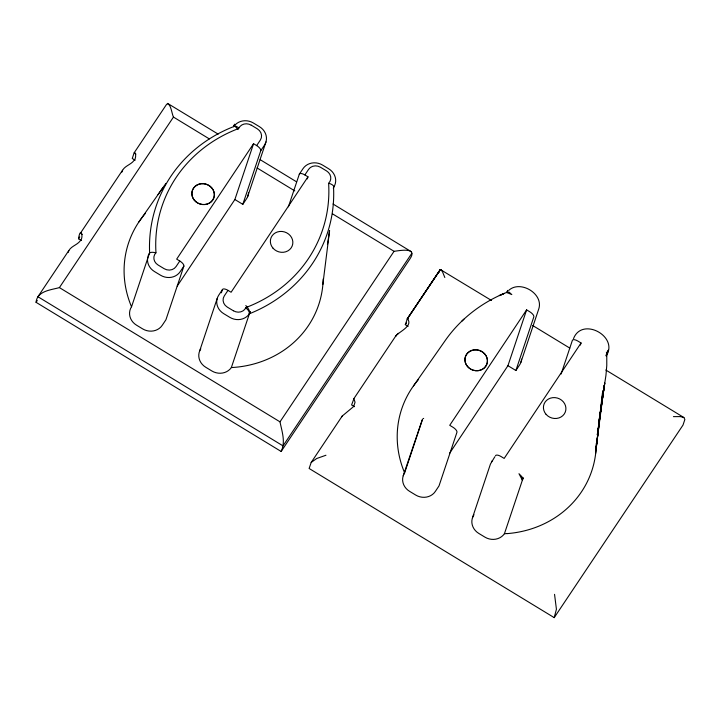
<?xml version="1.0" encoding="UTF-8"?>
<svg xmlns="http://www.w3.org/2000/svg" width="721" height="721" viewBox="0 0 721 721"><rect width="100%" height="100%" fill="white"/><g stroke="black" fill="none" stroke-linecap="round" stroke-linejoin="round"><path stroke-width="1.08" d="M322.846 284.489L329.578 230.639L327.451 244.563M595.636 453.473L602.441 393.017M595.916 450.661L603.098 390.521L596.096 448.02L604.261 385.492L598.845 423.885M597.61 432.663L597.303 434.853L597.646 432.6M597.916 430.464L598.538 426.075M597.961 430.401L604.757 382.959L598.8 422.29M597.475 431.032L597.808 428.842M598.836 422.182L605.946 375.308L606.776 365.529L606.776 353.056M522.365 480.096L522.004 476.824L518.976 473.715L522.365 480.096L523.203 477.735L504.421 533.738L507.223 533.549M281.145 451.463C285.786 442.009 281.929 431.455 279.991 421.839L59.401 287.607C50.794 290.022 37.177 290.896 36.05 302.315L281.145 451.463L409.934 258.929C418.144 246.771 399.686 250.665 394.054 251.305L332.471 213.831M68.189 252.422C69.576 246.501 76.823 245.428 80.184 240.94C84.204 237.245 80.364 225.529 78.535 238.786L81.41 240.535M121.903 172.121C123.318 166.118 130.708 165.082 134.043 160.459C136.242 159.152 136.188 151.212 134.142 152.825L166.695 104.194C170.751 102.175 171.913 114.369 173.464 117.072L209.306 138.883M148.138 257.181L131.573 306.704A14.42 13.158 18.5 0 0 136.503 325.162L142.641 328.884A14.42 13.158 18.5 0 0 162.243 325.306L165.929 319.764L183.873 266.139A5.678 2.253 33.7 0 0 179.781 261.011L176.672 259.127L253.558 143.695L256.667 145.588A5.678 2.253 33.7 0 1 260.759 150.716L242.815 204.34L234.875 199.519L253.558 143.695M148.481 256.162L149.517 253.08A5.849 2.388 15.3 0 1 155.898 252.873M233.73 126.707L234.514 124.382M234.622 124.219L233.883 126.418A14.411 13.158 18.5 0 1 253.377 123.003L259.515 126.716A14.411 13.158 18.5 0 1 264.445 145.173L260.759 150.716M199.672 350.893L217.21 298.422M221.365 292.789L222.419 289.635A5.678 2.253 33.7 0 1 227.989 290.365L231.099 292.248L307.984 176.825L304.875 174.933A5.678 2.253 33.7 0 0 299.305 174.203L288.4 206.801M200.789 348.793A14.42 13.158 18.5 0 0 205.728 367.25L211.857 370.973A14.42 13.158 18.5 0 0 231.351 367.566L250.142 311.571M307.281 178.925L307.984 176.825M333.327 188.289L333.67 187.262A14.411 13.149 18.5 0 0 328.731 168.813L322.602 165.091A14.411 13.149 18.5 0 0 303 168.669L299.305 174.203M408.122 326.361L405.319 324.657L407.392 318.61L440.378 269.555L491.524 300.477M439.143 272.223L439.936 269.969L440.964 269.699L442.523 271.835L444.83 277.513M403.228 475.761L422.263 419.757M526.618 309.868L507.945 365.691L515.885 370.504L533.828 316.88A5.678 2.253 33.7 0 0 529.728 311.751L526.618 309.868L449.733 425.3L452.842 427.183A5.678 2.253 33.7 0 1 456.943 432.312L438.999 485.936L435.304 491.47A14.42 13.158 18.5 0 1 415.702 495.048L409.573 491.334A14.42 13.158 18.5 0 1 404.634 472.877L417.089 435.664M417.432 434.637L422.578 419.252M506.872 292.654L507.683 290.392L506.953 292.582L509.044 292.113L511.811 294.574L506.953 292.582M520.904 362.303L538.857 308.66C543.535 293.537 520.093 279.793 508.747 290.374M472.525 517.633L490.46 464.018L494.84 456.754M561.118 374.028L572.375 340.375A5.678 2.253 33.7 0 1 577.936 341.105L581.054 342.989L580.36 345.062M606.046 355.48L606.731 353.434M606.487 355.471C618.582 336.175 581.928 316.519 573.519 338.645M354.435 406.68L351.605 404.959L353.921 398.704L355.038 402.228L353.723 406.464L342.214 416.053L311.202 462.431L309.12 468.479L554.215 617.636L556.423 609.209L554.548 594.347M247.618 196.698L265.977 141.92M250.034 311.733L249.295 313.932A14.411 13.158 18.5 0 1 229.801 317.339L223.663 313.626A14.411 13.158 18.5 0 1 218.742 295.177L222.419 289.635M341.871 416.747L342.214 416.053M606.415 355.354L608.263 350.181L606.172 356.057M491.479 461.855L492.037 460.962M179.781 261.011L176.086 266.554A8.733 7.976 18.5 0 1 164.208 268.717L158.07 265.004A8.733 7.967 18.5 0 1 155.979 252.71L155.871 250.926A144.308 131.727 18.5 0 1 237.083 129.113L238.741 128.401A8.679 7.922 18.5 0 1 251.151 125.157M256.667 145.588L260.353 140.045A8.733 7.976 18.5 0 0 257.361 128.861L251.232 125.139M183.873 266.139L180.187 271.673A14.411 13.149 18.5 0 1 160.585 275.251L154.447 271.538A14.411 13.149 18.5 0 1 149.517 253.08M177.213 286.093L234.875 199.519M242.815 204.34L246.501 198.798A14.42 13.158 18.5 0 0 248.502 192.913M227.989 290.365L224.303 295.898A8.733 7.976 18.5 0 0 227.286 307.092L233.424 310.805M304.875 174.933L308.561 169.399A8.733 7.976 18.5 0 1 320.448 167.236L326.586 170.949A8.733 7.967 18.5 0 1 328.677 183.233A5.849 2.388 15.3 0 1 333.76 187.298M449.661 453.194L507.945 365.691M515.885 370.504L519.571 364.97A14.42 13.158 18.5 0 0 521.562 359.13M581.054 342.989L504.168 458.421L501.059 456.537A5.678 2.253 33.7 0 0 495.489 455.807M473.985 514.767L473.859 514.965A14.42 13.158 18.5 0 0 478.789 533.423L484.927 537.136A14.42 13.158 18.5 0 0 504.529 533.558M68.819 250.529L37.916 296.728L283.02 445.884L411.799 253.341M122.534 170.228L80.41 233.207L82.23 234.37M36.05 302.315L37.285 300.468M78.535 238.786L79.779 236.939M59.401 287.607L173.464 117.072M279.991 421.839L394.054 251.305M353.687 398.911L395.928 335.752C400.038 331.146 413.358 325.865 407.392 318.61M439.936 269.969L407.185 319.07L440.378 269.555M405.319 324.657L406.527 322.846M554.215 617.636L682.994 425.093L684.86 419.514L683.896 417.531L605.802 370.017M158.061 194.598L165.848 183.449M138.765 222.149L162.856 187.721M413.439 385.996L445.091 340.736C460.449 318.601 482.8 301.639 507.872 291.933M311.202 462.431L316.708 458.511L325.955 455.239M461.512 321.467L463.936 319.169M396.496 335.04L398.515 333.3M504.015 293.519L499.32 295.61L504.303 293.384M423.137 418.622L423.669 418.387M247.492 306.939L247.6 306.894A144.308 131.727 18.5 0 0 328.713 185.018L328.686 183.35M247.285 307.02L245.915 307.552A8.679 7.922 18.5 0 1 233.505 310.796M231.351 367.566L234.271 367.377A104.203 95.118 18.5 0 0 323.188 278.991M673.423 416.621L680.426 416.603L683.896 417.531M167.578 103.382L218.166 134.124M260.146 159.665L296.574 181.836M333.012 204.007L411.33 251.71M532.594 325.459L569.788 348.099M257.1 167.966L294.79 190.903M135.872 154.024L134.106 152.942L132.249 158.485L135.133 160.233M407.626 318.403L408.194 318.835M440.964 269.699L441.694 270.456M606.361 352.145L606.658 352.623M404.634 472.877L403.553 470.2A104.239 95.154 18.5 0 1 418.531 379.462M245.816 305.551A5.921 2.298 56.7 0 1 249.43 314.122M245.726 307.948A5.84 3.19 36.8 0 1 249.268 313.905M333.535 187.262A149.86 136.359 15 0 1 249.241 313.824M233.775 126.247A5.921 1.667 55 0 1 238.074 129.546M238.66 127.698A5.84 1.334 34.2 0 0 233.992 126.481A149.86 137.143 22.1 0 0 149.635 253.08M131.501 306.731A104.203 95.118 18.5 0 1 145.426 213.371M596.276 443.433A104.239 95.154 18.5 0 1 507.233 533.612M395.595 336.401L395.928 335.752L395.595 336.401M272.917 248.078A11.356 10.364 18.5 0 0 292.149 246.077A11.356 10.364 18.5 0 0 279.748 231.477A11.356 10.364 18.5 0 0 272.917 248.078M194.499 200.357A11.356 10.364 18.5 0 0 213.722 198.347A11.356 10.364 18.5 0 0 201.321 183.756A11.356 10.364 18.5 0 0 194.499 200.357M194.364 200.276A11.356 10.364 18.5 0 0 213.587 198.275A11.356 10.364 18.5 0 0 201.195 183.675A11.356 10.364 18.5 0 0 194.364 200.276M546.049 414.323A11.356 10.364 18.5 0 0 565.246 412.16A11.356 10.364 18.5 0 0 552.719 397.659A11.356 10.364 18.5 0 0 546.049 414.323M467.623 366.601A11.356 10.364 18.5 0 0 486.819 364.438A11.356 10.364 18.5 0 0 474.292 349.928A11.356 10.364 18.5 0 0 467.623 366.601M467.433 366.448A11.356 10.364 18.5 0 0 486.657 364.438A11.356 10.364 18.5 0 0 474.256 349.838A11.356 10.364 18.5 0 0 467.433 366.448"/></g></svg>
